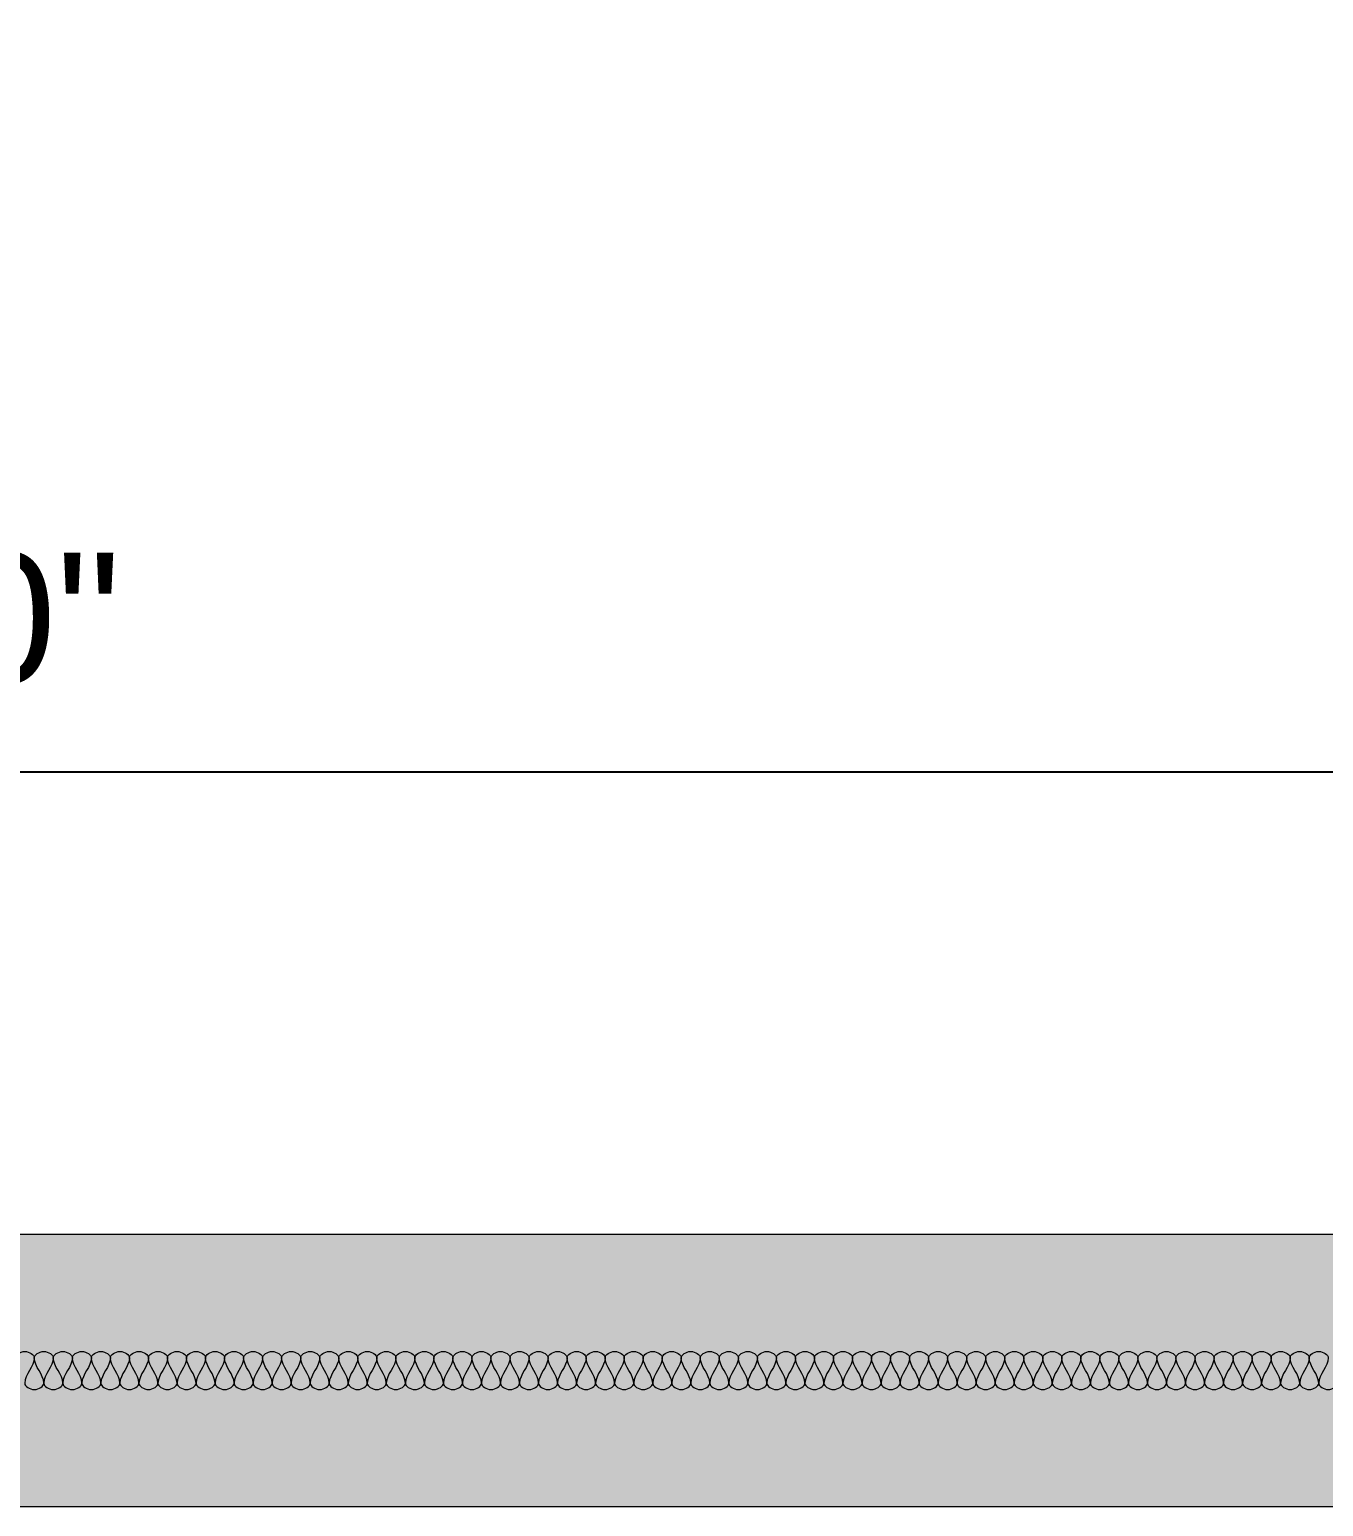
# Model space of a CAD drawing. Header units: inches. Extents: x 1913 to 24953, y -2945 to 1064.
# Drawn here: x 11114.4 to 11233.4, y 284 to 419.8 of the extents above; entities that cross this region are included whole.
import ezdxf

# ---------------------------------------------------------------- set-up
doc = ezdxf.new("R2010")
doc.units = ezdxf.units.IN
doc.header["$MEASUREMENT"] = 0
for name, color, linetype, lineweight in [('A-ANNO-DIMS', 211, 'Continuous', 9), ('A-DETL', 90, 'Continuous', 9), ('A-WALL', 113, 'Continuous', 13), ('A-WALL-PATT', 111, 'Continuous', 50)]:
    doc.layers.add(name, color=color, linetype=linetype, lineweight=lineweight)
doc.styles.add('Arial', font='arial.ttf', dxfattribs={"height": 12})
doc.dimstyles.new('Linear_-_3_32__Arial', dxfattribs={"dimscale": 12, "dimtxt": 12.243113, "dimasz": 1.333333, "dimexe": 1, "dimexo": 0.666667, "dimgap": 0.666667, "dimtad": 1, "dimdec": 5, "dimrnd": 0.03125, "dimzin": 1, "dimdsep": 46, "dimlunit": 4, "dimtxsty": 'Arial', "dimblk1": 'OBLIQUE', "dimblk2": 'OBLIQUE', "dimsah": 1, "dimcen": 0.09, "dimdle": 1, "dimazin": 0, "dimtfac": 1, "dimtdec": 4, "dimtix": 1, "dimtmove": 0, "dimatfit": 3, "dimfxl": 1, "dimtvp": 1, "dimtfill": 1, "dimfrac": 2, "dimtolj": 1, "dimtzin": 0, "dimarcsym": 2})

# ---------------------------------------------------------------- blocks, each defined once
blk = doc.blocks.new('_Oblique')
at = {"color": 0, "linetype": 'ByBlock', "lineweight": -2}
blk.add_line((-0.5, -0.5), (0.5, 0.5), dxfattribs=at)
blk = doc.blocks.new('*D207')
at = {"layer": 'A-ANNO-DIMS', "color": 0, "lineweight": -2, "transparency": 16777216}
for p, q in [((9811.46, 301.75), (9811.46, 544.37)), ((12115.46, 304.47), (12115.46, 544.37)), ((9799.46, 532.37), (12127.46, 532.37))]:
    blk.add_line(p, q, dxfattribs=at)
at = {"layer": 'Defpoints', "color": 0, "transparency": 16777216}
for p in [(12115.46, 532.37), (12115.46, 296.47), (9811.46, 293.75)]:
    blk.add_point(p, dxfattribs=at)
at = {"layer": 'A-ANNO-DIMS', "color": 0, "lineweight": -2, "transparency": 16777216, "xscale": 16, "yscale": 16, "zscale": 16, "rotation": 180}
blk.add_blockref('_Oblique', (9811.46, 532.37), dxfattribs=at)
at = {"layer": 'A-ANNO-DIMS', "color": 0, "lineweight": -2, "transparency": 16777216, "xscale": 16, "yscale": 16, "zscale": 16}
blk.add_blockref('_Oblique', (12115.46, 532.37), dxfattribs=at)
at = {"layer": 'A-ANNO-DIMS', "color": 0, "lineweight": 0, "transparency": 16777216, "insert": (10963.46, 546.5), "char_height": 12, "width": 73.4587, "attachment_point": 5, "style": 'Arial', "bg_fill": 3, "box_fill_scale": 1.25, "bg_fill_color": 256, "bg_fill_true_color": 13158600, "bg_fill_transparency": 0}
blk.add_mtext('\\A1;192\'-0"', dxfattribs=at)
blk = doc.blocks.new('*D267')
at = {"layer": 'A-ANNO-DIMS', "color": 0, "lineweight": -2, "transparency": 16777216}
for p, q in [((10975.46, 316.47), (10975.46, 470.45)), ((11263.46, 316.47), (11263.46, 470.45)), ((10963.46, 458.45), (11275.46, 458.45))]:
    blk.add_line(p, q, dxfattribs=at)
at = {"layer": 'Defpoints', "color": 0, "transparency": 16777216}
for p in [(11263.46, 458.45), (10975.46, 308.47), (11263.46, 308.47)]:
    blk.add_point(p, dxfattribs=at)
at = {"layer": 'A-ANNO-DIMS', "color": 0, "lineweight": -2, "transparency": 16777216, "xscale": 16, "yscale": 16, "zscale": 16, "rotation": 180}
blk.add_blockref('_Oblique', (10975.46, 458.45), dxfattribs=at)
at = {"layer": 'A-ANNO-DIMS', "color": 0, "lineweight": -2, "transparency": 16777216, "xscale": 16, "yscale": 16, "zscale": 16}
blk.add_blockref('_Oblique', (11263.46, 458.45), dxfattribs=at)
at = {"layer": 'A-ANNO-DIMS', "color": 0, "lineweight": 0, "transparency": 16777216, "insert": (11119.46, 472.57), "char_height": 12, "width": 51.3081, "attachment_point": 5, "style": 'Arial', "bg_fill": 3, "box_fill_scale": 1.25, "bg_fill_color": 256, "bg_fill_true_color": 13158600, "bg_fill_transparency": 0}
blk.add_mtext('\\A1;24\'-0"', dxfattribs=at)
blk = doc.blocks.new('*D290')
at = {"layer": 'A-ANNO-DIMS', "color": 0, "lineweight": -2, "transparency": 16777216}
for p, q in [((10651.46, 304.47), (10651.46, 363.48)), ((11551.46, 316.97), (11551.46, 363.48)), ((11563.46, 351.48), (10639.46, 351.48))]:
    blk.add_line(p, q, dxfattribs=at)
at = {"layer": 'Defpoints', "color": 0, "transparency": 16777216}
for p in [(10651.46, 351.48), (11551.46, 308.97), (10651.46, 296.47)]:
    blk.add_point(p, dxfattribs=at)
at = {"layer": 'A-ANNO-DIMS', "color": 0, "lineweight": -2, "transparency": 16777216, "xscale": 16, "yscale": 16, "zscale": 16, "rotation": 180}
blk.add_blockref('_Oblique', (10651.46, 351.48), dxfattribs=at)
at = {"layer": 'A-ANNO-DIMS', "color": 0, "lineweight": -2, "transparency": 16777216, "xscale": 16, "yscale": 16, "zscale": 16}
blk.add_blockref('_Oblique', (11551.46, 351.48), dxfattribs=at)
at = {"layer": 'A-ANNO-DIMS', "color": 0, "lineweight": 0, "transparency": 16777216, "insert": (11101.46, 365.6), "char_height": 12, "width": 62.3834, "attachment_point": 5, "style": 'Arial', "bg_fill": 3, "box_fill_scale": 1.25, "bg_fill_color": 256, "bg_fill_true_color": 13158600, "bg_fill_transparency": 0}
blk.add_mtext('\\A1;75\'-0"', dxfattribs=at)

msp = doc.modelspace()

# ---------------------------------------------------------------- hatches: boundary and pattern name
at = {"layer": 'A-WALL-PATT', "lineweight": 0}
h = msp.add_hatch(dxfattribs=at)
h.set_pattern_fill('FP_1', color=256, angle=90, style=0, pattern_type=2)
h.set_pattern_definition([(140, (10185.814, -571.127), (3.213, 36.72335), [3.84, -42.24]), (85, (10185.814, -571.127), (-38.51274, -7.1044), [3.072, -33.792]), (190.451, (10186.08, -568.067), (-35.29956, 29.62024), [3.263, -35.898]), (136.184, (10175.574, -571.127), (8.4752, 54.6425), [5.76, -63.36]), (186.636, (10176.28, -566.573), (-49.8752, 47.854), [4.895, -53.848]), (81.184, (10175.574, -571.127), (-49.8749, 47.8553), [4.608, -50.688]), (111, (10178.134, -566.007), (20.614, 30.56126), [3.84, -42.24]), (56, (10178.134, -566.007), (-37.1283, 12.4577), [3.072, -33.792]), (161.451, (10179.85, -563.46), (-16.5135, 43.02), [3.263, -35.898]), (127.5, (10185.814, -571.127), (-17.04428, 0.6228), [1.69, -31.693, 1.69, -32.614, -33.92]), (127.5, (10185.814, -571.127), (-17.04428, 0.6228), [-67.686, 1.69, -32.23]), (97.5, (10185.814, -571.127), (-20.19387, 13.4694), [1.69, -17.869, 1.69, -30.925, -12.928]), (97.5, (10185.814, -571.127), (-20.19387, 13.4694), [-52.173, 1.69, -11.238]), (57.5, (10185.814, -582.545), (1.15522, 27.33168), [1.69, -11.11, 1.69, -38.246, -52.992]), (57.5, (10185.814, -582.545), (1.15522, 27.33168), [-52.736, 1.69, -51.302]), (47.5, (10185.814, -587.665), (-5.12498, 29.85903), [1.69, -14.95, 1.69, -24.832, -37.632]), (47.5, (10185.814, -587.665), (-5.12498, 29.85903), [-43.162, 1.69, -35.942])])
h.paths.add_polyline_path([(10651.461831, 283.974416), (10651.461831, 308.974416), (10663.961831, 308.974416), (11575.461831, 308.974416), (11575.461831, 283.974416), (10661.461831, 283.974416)], flags=0)
h.paths.add_polyline_path([(9823.961831, 283.974416), (9823.961831, 308.974416), (10615.461831, 308.974416), (10615.461831, 283.974416)], flags=0)

# ---------------------------------------------------------------- linework, layer by layer
at = {"layer": 'A-DETL', "lineweight": 0}
for points in [[(11113.086831, 297.641083), (11113.086831, 297.916069), (11113.961831, 298.532764), (11114.836831, 297.916069), (11114.836831, 297.641083)], [(11114.836831, 297.641083), (11114.836831, 296.839368), (11113.961831, 296.109465), (11113.961831, 295.30775)], [(11114.836831, 297.641083), (11114.836831, 297.916069), (11115.711831, 298.532764), (11116.586831, 297.916069), (11116.586831, 297.641083)], [(11115.711831, 295.30775), (11115.711831, 296.109465), (11114.836831, 296.839368), (11114.836831, 297.641083)], [(11116.586831, 297.641083), (11116.586831, 296.839368), (11115.711831, 296.109465), (11115.711831, 295.30775)], [(11116.586831, 297.641083), (11116.586831, 297.916069), (11117.461831, 298.532764), (11118.336831, 297.916069), (11118.336831, 297.641083)], [(11117.461831, 295.30775), (11117.461831, 296.109465), (11116.586831, 296.839368), (11116.586831, 297.641083)], [(11118.336831, 297.641083), (11118.336831, 296.839368), (11117.461831, 296.109465), (11117.461831, 295.30775)], [(11118.336831, 297.641083), (11118.336831, 297.916069), (11119.211831, 298.532764), (11120.086831, 297.916069), (11120.086831, 297.641083)], [(11119.211831, 295.30775), (11119.211831, 296.109465), (11118.336831, 296.839368), (11118.336831, 297.641083)], [(11120.086831, 297.641083), (11120.086831, 296.839368), (11119.211831, 296.109465), (11119.211831, 295.30775)], [(11120.086831, 297.641083), (11120.086831, 297.916069), (11120.961831, 298.532764), (11121.836831, 297.916069), (11121.836831, 297.641083)], [(11120.961831, 295.30775), (11120.961831, 296.109465), (11120.086831, 296.839368), (11120.086831, 297.641083)], [(11121.836831, 297.641083), (11121.836831, 296.839368), (11120.961831, 296.109465), (11120.961831, 295.30775)], [(11121.836831, 297.641083), (11121.836831, 297.916069), (11122.711831, 298.532764), (11123.586831, 297.916069), (11123.586831, 297.641083)], [(11122.711831, 295.30775), (11122.711831, 296.109465), (11121.836831, 296.839368), (11121.836831, 297.641083)], [(11123.586831, 297.641083), (11123.586831, 296.839368), (11122.711831, 296.109465), (11122.711831, 295.30775)], [(11123.586831, 297.641083), (11123.586831, 297.916069), (11124.461831, 298.532764), (11125.336831, 297.916069), (11125.336831, 297.641083)], [(11124.461831, 295.30775), (11124.461831, 296.109465), (11123.586831, 296.839368), (11123.586831, 297.641083)], [(11125.336831, 297.641083), (11125.336831, 296.839368), (11124.461831, 296.109465), (11124.461831, 295.30775)], [(11125.336831, 297.641083), (11125.336831, 297.916069), (11126.211831, 298.532764), (11127.086831, 297.916069), (11127.086831, 297.641083)], [(11126.211831, 295.30775), (11126.211831, 296.109465), (11125.336831, 296.839368), (11125.336831, 297.641083)], [(11127.086831, 297.641083), (11127.086831, 296.839368), (11126.211831, 296.109465), (11126.211831, 295.30775)], [(11127.086831, 297.641083), (11127.086831, 297.916069), (11127.961831, 298.532764), (11128.836831, 297.916069), (11128.836831, 297.641083)], [(11127.961831, 295.30775), (11127.961831, 296.109465), (11127.086831, 296.839368), (11127.086831, 297.641083)], [(11128.836831, 297.641083), (11128.836831, 296.839368), (11127.961831, 296.109465), (11127.961831, 295.30775)], [(11128.836831, 297.641083), (11128.836831, 297.916069), (11129.711831, 298.532764), (11130.586831, 297.916069), (11130.586831, 297.641083)], [(11129.711831, 295.30775), (11129.711831, 296.109465), (11128.836831, 296.839368), (11128.836831, 297.641083)], [(11130.586831, 297.641083), (11130.586831, 296.839368), (11129.711831, 296.109465), (11129.711831, 295.30775)], [(11130.586831, 297.641083), (11130.586831, 297.916069), (11131.461831, 298.532764), (11132.336831, 297.916069), (11132.336831, 297.641083)], [(11131.461831, 295.30775), (11131.461831, 296.109465), (11130.586831, 296.839368), (11130.586831, 297.641083)], [(11132.336831, 297.641083), (11132.336831, 296.839368), (11131.461831, 296.109465), (11131.461831, 295.30775)], [(11132.336831, 297.641083), (11132.336831, 297.916069), (11133.211831, 298.532764), (11134.086831, 297.916069), (11134.086831, 297.641083)], [(11133.211831, 295.30775), (11133.211831, 296.109465), (11132.336831, 296.839368), (11132.336831, 297.641083)], [(11134.086831, 297.641083), (11134.086831, 296.839368), (11133.211831, 296.109465), (11133.211831, 295.30775)], [(11134.086831, 297.641083), (11134.086831, 297.916069), (11134.961831, 298.532764), (11135.836831, 297.916069), (11135.836831, 297.641083)], [(11134.961831, 295.30775), (11134.961831, 296.109465), (11134.086831, 296.839368), (11134.086831, 297.641083)], [(11135.836831, 297.641083), (11135.836831, 296.839368), (11134.961831, 296.109465), (11134.961831, 295.30775)], [(11135.836831, 297.641083), (11135.836831, 297.916069), (11136.711831, 298.532764), (11137.586831, 297.916069), (11137.586831, 297.641083)], [(11136.711831, 295.30775), (11136.711831, 296.109465), (11135.836831, 296.839368), (11135.836831, 297.641083)], [(11137.586831, 297.641083), (11137.586831, 296.839368), (11136.711831, 296.109465), (11136.711831, 295.30775)], [(11137.586831, 297.641083), (11137.586831, 297.916069), (11138.461831, 298.532764), (11139.336831, 297.916069), (11139.336831, 297.641083)], [(11138.461831, 295.30775), (11138.461831, 296.109465), (11137.586831, 296.839368), (11137.586831, 297.641083)], [(11139.336831, 297.641083), (11139.336831, 296.839368), (11138.461831, 296.109465), (11138.461831, 295.30775)], [(11139.336831, 297.641083), (11139.336831, 297.916069), (11140.211831, 298.532764), (11141.086831, 297.916069), (11141.086831, 297.641083)], [(11140.211831, 295.30775), (11140.211831, 296.109465), (11139.336831, 296.839368), (11139.336831, 297.641083)], [(11141.086831, 297.641083), (11141.086831, 296.839368), (11140.211831, 296.109465), (11140.211831, 295.30775)], [(11141.086831, 297.641083), (11141.086831, 297.916069), (11141.961831, 298.532764), (11142.836831, 297.916069), (11142.836831, 297.641083)], [(11141.961831, 295.30775), (11141.961831, 296.109465), (11141.086831, 296.839368), (11141.086831, 297.641083)], [(11142.836831, 297.641083), (11142.836831, 296.839368), (11141.961831, 296.109465), (11141.961831, 295.30775)], [(11142.836831, 297.641083), (11142.836831, 297.916069), (11143.711831, 298.532764), (11144.586831, 297.916069), (11144.586831, 297.641083)], [(11143.711831, 295.30775), (11143.711831, 296.109465), (11142.836831, 296.839368), (11142.836831, 297.641083)], [(11144.586831, 297.641083), (11144.586831, 296.839368), (11143.711831, 296.109465), (11143.711831, 295.30775)], [(11144.586831, 297.641083), (11144.586831, 297.916069), (11145.461831, 298.532764), (11146.336831, 297.916069), (11146.336831, 297.641083)], [(11145.461831, 295.30775), (11145.461831, 296.109465), (11144.586831, 296.839368), (11144.586831, 297.641083)], [(11146.336831, 297.641083), (11146.336831, 296.839368), (11145.461831, 296.109465), (11145.461831, 295.30775)], [(11146.336831, 297.641083), (11146.336831, 297.916069), (11147.211831, 298.532764), (11148.086831, 297.916069), (11148.086831, 297.641083)], [(11147.211831, 295.30775), (11147.211831, 296.109465), (11146.336831, 296.839368), (11146.336831, 297.641083)], [(11148.086831, 297.641083), (11148.086831, 296.839368), (11147.211831, 296.109465), (11147.211831, 295.30775)], [(11148.086831, 297.641083), (11148.086831, 297.916069), (11148.961831, 298.532764), (11149.836831, 297.916069), (11149.836831, 297.641083)], [(11148.961831, 295.30775), (11148.961831, 296.109465), (11148.086831, 296.839368), (11148.086831, 297.641083)], [(11149.836831, 297.641083), (11149.836831, 296.839368), (11148.961831, 296.109465), (11148.961831, 295.30775)], [(11149.836831, 297.641083), (11149.836831, 297.916069), (11150.711831, 298.532764), (11151.586831, 297.916069), (11151.586831, 297.641083)], [(11150.711831, 295.30775), (11150.711831, 296.109465), (11149.836831, 296.839368), (11149.836831, 297.641083)], [(11151.586831, 297.641083), (11151.586831, 296.839368), (11150.711831, 296.109465), (11150.711831, 295.30775)], [(11151.586831, 297.641083), (11151.586831, 297.916069), (11152.461831, 298.532764), (11153.336831, 297.916069), (11153.336831, 297.641083)], [(11152.461831, 295.30775), (11152.461831, 296.109465), (11151.586831, 296.839368), (11151.586831, 297.641083)], [(11153.336831, 297.641083), (11153.336831, 296.839368), (11152.461831, 296.109465), (11152.461831, 295.30775)], [(11153.336831, 297.641083), (11153.336831, 297.916069), (11154.211831, 298.532764), (11155.086831, 297.916069), (11155.086831, 297.641083)], [(11154.211831, 295.30775), (11154.211831, 296.109465), (11153.336831, 296.839368), (11153.336831, 297.641083)], [(11155.086831, 297.641083), (11155.086831, 296.839368), (11154.211831, 296.109465), (11154.211831, 295.30775)], [(11155.086831, 297.641083), (11155.086831, 297.916069), (11155.961831, 298.532764), (11156.836831, 297.916069), (11156.836831, 297.641083)], [(11155.961831, 295.30775), (11155.961831, 296.109465), (11155.086831, 296.839368), (11155.086831, 297.641083)], [(11156.836831, 297.641083), (11156.836831, 296.839368), (11155.961831, 296.109465), (11155.961831, 295.30775)], [(11156.836831, 297.641083), (11156.836831, 297.916069), (11157.711831, 298.532764), (11158.586831, 297.916069), (11158.586831, 297.641083)], [(11157.711831, 295.30775), (11157.711831, 296.109465), (11156.836831, 296.839368), (11156.836831, 297.641083)], [(11158.586831, 297.641083), (11158.586831, 296.839368), (11157.711831, 296.109465), (11157.711831, 295.30775)], [(11158.586831, 297.641083), (11158.586831, 297.916069), (11159.461831, 298.532764), (11160.336831, 297.916069), (11160.336831, 297.641083)], [(11159.461831, 295.30775), (11159.461831, 296.109465), (11158.586831, 296.839368), (11158.586831, 297.641083)], [(11160.336831, 297.641083), (11160.336831, 296.839368), (11159.461831, 296.109465), (11159.461831, 295.30775)], [(11160.336831, 297.641083), (11160.336831, 297.916069), (11161.211831, 298.532764), (11162.086831, 297.916069), (11162.086831, 297.641083)], [(11161.211831, 295.30775), (11161.211831, 296.109465), (11160.336831, 296.839368), (11160.336831, 297.641083)], [(11162.086831, 297.641083), (11162.086831, 296.839368), (11161.211831, 296.109465), (11161.211831, 295.30775)], [(11162.086831, 297.641083), (11162.086831, 297.916069), (11162.961831, 298.532764), (11163.836831, 297.916069), (11163.836831, 297.641083)], [(11162.961831, 295.30775), (11162.961831, 296.109465), (11162.086831, 296.839368), (11162.086831, 297.641083)], [(11163.836831, 297.641083), (11163.836831, 296.839368), (11162.961831, 296.109465), (11162.961831, 295.30775)], [(11163.836831, 297.641083), (11163.836831, 297.916069), (11164.711831, 298.532764), (11165.586831, 297.916069), (11165.586831, 297.641083)], [(11164.711831, 295.30775), (11164.711831, 296.109465), (11163.836831, 296.839368), (11163.836831, 297.641083)], [(11165.586831, 297.641083), (11165.586831, 296.839368), (11164.711831, 296.109465), (11164.711831, 295.30775)], [(11165.586831, 297.641083), (11165.586831, 297.916069), (11166.461831, 298.532764), (11167.336831, 297.916069), (11167.336831, 297.641083)], [(11166.461831, 295.30775), (11166.461831, 296.109465), (11165.586831, 296.839368), (11165.586831, 297.641083)], [(11167.336831, 297.641083), (11167.336831, 296.839368), (11166.461831, 296.109465), (11166.461831, 295.30775)], [(11167.336831, 297.641083), (11167.336831, 297.916069), (11168.211831, 298.532764), (11169.086831, 297.916069), (11169.086831, 297.641083)], [(11168.211831, 295.30775), (11168.211831, 296.109465), (11167.336831, 296.839368), (11167.336831, 297.641083)], [(11169.086831, 297.641083), (11169.086831, 296.839368), (11168.211831, 296.109465), (11168.211831, 295.30775)], [(11169.086831, 297.641083), (11169.086831, 297.916069), (11169.961831, 298.532764), (11170.836831, 297.916069), (11170.836831, 297.641083)], [(11169.961831, 295.30775), (11169.961831, 296.109465), (11169.086831, 296.839368), (11169.086831, 297.641083)], [(11170.836831, 297.641083), (11170.836831, 296.839368), (11169.961831, 296.109465), (11169.961831, 295.30775)], [(11170.836831, 297.641083), (11170.836831, 297.916069), (11171.711831, 298.532764), (11172.586831, 297.916069), (11172.586831, 297.641083)], [(11171.711831, 295.30775), (11171.711831, 296.109465), (11170.836831, 296.839368), (11170.836831, 297.641083)], [(11172.586831, 297.641083), (11172.586831, 296.839368), (11171.711831, 296.109465), (11171.711831, 295.30775)], [(11172.586831, 297.641083), (11172.586831, 297.916069), (11173.461831, 298.532764), (11174.336831, 297.916069), (11174.336831, 297.641083)], [(11173.461831, 295.30775), (11173.461831, 296.109465), (11172.586831, 296.839368), (11172.586831, 297.641083)], [(11174.336831, 297.641083), (11174.336831, 296.839368), (11173.461831, 296.109465), (11173.461831, 295.30775)], [(11174.336831, 297.641083), (11174.336831, 297.916069), (11175.211831, 298.532764), (11176.086831, 297.916069), (11176.086831, 297.641083)], [(11175.211831, 295.30775), (11175.211831, 296.109465), (11174.336831, 296.839368), (11174.336831, 297.641083)], [(11176.086831, 297.641083), (11176.086831, 296.839368), (11175.211831, 296.109465), (11175.211831, 295.30775)], [(11176.086831, 297.641083), (11176.086831, 297.916069), (11176.961831, 298.532764), (11177.836831, 297.916069), (11177.836831, 297.641083)], [(11176.961831, 295.30775), (11176.961831, 296.109465), (11176.086831, 296.839368), (11176.086831, 297.641083)], [(11177.836831, 297.641083), (11177.836831, 296.839368), (11176.961831, 296.109465), (11176.961831, 295.30775)], [(11177.836831, 297.641083), (11177.836831, 297.916069), (11178.711831, 298.532764), (11179.586831, 297.916069), (11179.586831, 297.641083)], [(11178.711831, 295.30775), (11178.711831, 296.109465), (11177.836831, 296.839368), (11177.836831, 297.641083)], [(11179.586831, 297.641083), (11179.586831, 296.839368), (11178.711831, 296.109465), (11178.711831, 295.30775)], [(11179.586831, 297.641083), (11179.586831, 297.916069), (11180.461831, 298.532764), (11181.336831, 297.916069), (11181.336831, 297.641083)], [(11180.461831, 295.30775), (11180.461831, 296.109465), (11179.586831, 296.839368), (11179.586831, 297.641083)], [(11181.336831, 297.641083), (11181.336831, 296.839368), (11180.461831, 296.109465), (11180.461831, 295.30775)], [(11181.336831, 297.641083), (11181.336831, 297.916069), (11182.211831, 298.532764), (11183.086831, 297.916069), (11183.086831, 297.641083)], [(11182.211831, 295.30775), (11182.211831, 296.109465), (11181.336831, 296.839368), (11181.336831, 297.641083)], [(11183.086831, 297.641083), (11183.086831, 296.839368), (11182.211831, 296.109465), (11182.211831, 295.30775)], [(11183.086831, 297.641083), (11183.086831, 297.916069), (11183.961831, 298.532764), (11184.836831, 297.916069), (11184.836831, 297.641083)], [(11183.961831, 295.30775), (11183.961831, 296.109465), (11183.086831, 296.839368), (11183.086831, 297.641083)], [(11184.836831, 297.641083), (11184.836831, 296.839368), (11183.961831, 296.109465), (11183.961831, 295.30775)], [(11184.836831, 297.641083), (11184.836831, 297.916069), (11185.711831, 298.532764), (11186.586831, 297.916069), (11186.586831, 297.641083)], [(11185.711831, 295.30775), (11185.711831, 296.109465), (11184.836831, 296.839368), (11184.836831, 297.641083)], [(11186.586831, 297.641083), (11186.586831, 296.839368), (11185.711831, 296.109465), (11185.711831, 295.30775)], [(11186.586831, 297.641083), (11186.586831, 297.916069), (11187.461831, 298.532764), (11188.336831, 297.916069), (11188.336831, 297.641083)], [(11187.461831, 295.30775), (11187.461831, 296.109465), (11186.586831, 296.839368), (11186.586831, 297.641083)], [(11188.336831, 297.641083), (11188.336831, 296.839368), (11187.461831, 296.109465), (11187.461831, 295.30775)], [(11188.336831, 297.641083), (11188.336831, 297.916069), (11189.211831, 298.532764), (11190.086831, 297.916069), (11190.086831, 297.641083)], [(11189.211831, 295.30775), (11189.211831, 296.109465), (11188.336831, 296.839368), (11188.336831, 297.641083)], [(11190.086831, 297.641083), (11190.086831, 296.839368), (11189.211831, 296.109465), (11189.211831, 295.30775)], [(11190.086831, 297.641083), (11190.086831, 297.916069), (11190.961831, 298.532764), (11191.836831, 297.916069), (11191.836831, 297.641083)], [(11190.961831, 295.30775), (11190.961831, 296.109465), (11190.086831, 296.839368), (11190.086831, 297.641083)], [(11191.836831, 297.641083), (11191.836831, 296.839368), (11190.961831, 296.109465), (11190.961831, 295.30775)], [(11191.836831, 297.641083), (11191.836831, 297.916069), (11192.711831, 298.532764), (11193.586831, 297.916069), (11193.586831, 297.641083)], [(11192.711831, 295.30775), (11192.711831, 296.109465), (11191.836831, 296.839368), (11191.836831, 297.641083)], [(11193.586831, 297.641083), (11193.586831, 296.839368), (11192.711831, 296.109465), (11192.711831, 295.30775)], [(11193.586831, 297.641083), (11193.586831, 297.916069), (11194.461831, 298.532764), (11195.336831, 297.916069), (11195.336831, 297.641083)], [(11194.461831, 295.30775), (11194.461831, 296.109465), (11193.586831, 296.839368), (11193.586831, 297.641083)], [(11195.336831, 297.641083), (11195.336831, 296.839368), (11194.461831, 296.109465), (11194.461831, 295.30775)], [(11195.336831, 297.641083), (11195.336831, 297.916069), (11196.211831, 298.532764), (11197.086831, 297.916069), (11197.086831, 297.641083)], [(11196.211831, 295.30775), (11196.211831, 296.109465), (11195.336831, 296.839368), (11195.336831, 297.641083)], [(11197.086831, 297.641083), (11197.086831, 296.839368), (11196.211831, 296.109465), (11196.211831, 295.30775)], [(11197.086831, 297.641083), (11197.086831, 297.916069), (11197.961831, 298.532764), (11198.836831, 297.916069), (11198.836831, 297.641083)], [(11197.961831, 295.30775), (11197.961831, 296.109465), (11197.086831, 296.839368), (11197.086831, 297.641083)], [(11198.836831, 297.641083), (11198.836831, 296.839368), (11197.961831, 296.109465), (11197.961831, 295.30775)], [(11198.836831, 297.641083), (11198.836831, 297.916069), (11199.711831, 298.532764), (11200.586831, 297.916069), (11200.586831, 297.641083)], [(11199.711831, 295.30775), (11199.711831, 296.109465), (11198.836831, 296.839368), (11198.836831, 297.641083)], [(11200.586831, 297.641083), (11200.586831, 296.839368), (11199.711831, 296.109465), (11199.711831, 295.30775)], [(11200.586831, 297.641083), (11200.586831, 297.916069), (11201.461831, 298.532764), (11202.336831, 297.916069), (11202.336831, 297.641083)], [(11201.461831, 295.30775), (11201.461831, 296.109465), (11200.586831, 296.839368), (11200.586831, 297.641083)], [(11202.336831, 297.641083), (11202.336831, 296.839368), (11201.461831, 296.109465), (11201.461831, 295.30775)], [(11202.336831, 297.641083), (11202.336831, 297.916069), (11203.211831, 298.532764), (11204.086831, 297.916069), (11204.086831, 297.641083)], [(11203.211831, 295.30775), (11203.211831, 296.109465), (11202.336831, 296.839368), (11202.336831, 297.641083)], [(11204.086831, 297.641083), (11204.086831, 296.839368), (11203.211831, 296.109465), (11203.211831, 295.30775)], [(11204.086831, 297.641083), (11204.086831, 297.916069), (11204.961831, 298.532764), (11205.836831, 297.916069), (11205.836831, 297.641083)], [(11204.961831, 295.30775), (11204.961831, 296.109465), (11204.086831, 296.839368), (11204.086831, 297.641083)], [(11205.836831, 297.641083), (11205.836831, 296.839368), (11204.961831, 296.109465), (11204.961831, 295.30775)], [(11205.836831, 297.641083), (11205.836831, 297.916069), (11206.711831, 298.532764), (11207.586831, 297.916069), (11207.586831, 297.641083)], [(11206.711831, 295.30775), (11206.711831, 296.109465), (11205.836831, 296.839368), (11205.836831, 297.641083)], [(11207.586831, 297.641083), (11207.586831, 296.839368), (11206.711831, 296.109465), (11206.711831, 295.30775)], [(11207.586831, 297.641083), (11207.586831, 297.916069), (11208.461831, 298.532764), (11209.336831, 297.916069), (11209.336831, 297.641083)], [(11208.461831, 295.30775), (11208.461831, 296.109465), (11207.586831, 296.839368), (11207.586831, 297.641083)], [(11209.336831, 297.641083), (11209.336831, 296.839368), (11208.461831, 296.109465), (11208.461831, 295.30775)], [(11209.336831, 297.641083), (11209.336831, 297.916069), (11210.211831, 298.532764), (11211.086831, 297.916069), (11211.086831, 297.641083)], [(11210.211831, 295.30775), (11210.211831, 296.109465), (11209.336831, 296.839368), (11209.336831, 297.641083)], [(11211.086831, 297.641083), (11211.086831, 296.839368), (11210.211831, 296.109465), (11210.211831, 295.30775)], [(11211.086831, 297.641083), (11211.086831, 297.916069), (11211.961831, 298.532764), (11212.836831, 297.916069), (11212.836831, 297.641083)], [(11211.961831, 295.30775), (11211.961831, 296.109465), (11211.086831, 296.839368), (11211.086831, 297.641083)], [(11212.836831, 297.641083), (11212.836831, 296.839368), (11211.961831, 296.109465), (11211.961831, 295.30775)], [(11212.836831, 297.641083), (11212.836831, 297.916069), (11213.711831, 298.532764), (11214.586831, 297.916069), (11214.586831, 297.641083)], [(11213.711831, 295.30775), (11213.711831, 296.109465), (11212.836831, 296.839368), (11212.836831, 297.641083)], [(11214.586831, 297.641083), (11214.586831, 296.839368), (11213.711831, 296.109465), (11213.711831, 295.30775)], [(11214.586831, 297.641083), (11214.586831, 297.916069), (11215.461831, 298.532764), (11216.336831, 297.916069), (11216.336831, 297.641083)], [(11215.461831, 295.30775), (11215.461831, 296.109465), (11214.586831, 296.839368), (11214.586831, 297.641083)], [(11216.336831, 297.641083), (11216.336831, 296.839368), (11215.461831, 296.109465), (11215.461831, 295.30775)], [(11216.336831, 297.641083), (11216.336831, 297.916069), (11217.211831, 298.532764), (11218.086831, 297.916069), (11218.086831, 297.641083)], [(11217.211831, 295.30775), (11217.211831, 296.109465), (11216.336831, 296.839368), (11216.336831, 297.641083)], [(11218.086831, 297.641083), (11218.086831, 296.839368), (11217.211831, 296.109465), (11217.211831, 295.30775)], [(11218.086831, 297.641083), (11218.086831, 297.916069), (11218.961831, 298.532764), (11219.836831, 297.916069), (11219.836831, 297.641083)], [(11218.961831, 295.30775), (11218.961831, 296.109465), (11218.086831, 296.839368), (11218.086831, 297.641083)], [(11219.836831, 297.641083), (11219.836831, 296.839368), (11218.961831, 296.109465), (11218.961831, 295.30775)], [(11219.836831, 297.641083), (11219.836831, 297.916069), (11220.711831, 298.532764), (11221.586831, 297.916069), (11221.586831, 297.641083)], [(11220.711831, 295.30775), (11220.711831, 296.109465), (11219.836831, 296.839368), (11219.836831, 297.641083)], [(11221.586831, 297.641083), (11221.586831, 296.839368), (11220.711831, 296.109465), (11220.711831, 295.30775)], [(11221.586831, 297.641083), (11221.586831, 297.916069), (11222.461831, 298.532764), (11223.336831, 297.916069), (11223.336831, 297.641083)], [(11222.461831, 295.30775), (11222.461831, 296.109465), (11221.586831, 296.839368), (11221.586831, 297.641083)], [(11223.336831, 297.641083), (11223.336831, 296.839368), (11222.461831, 296.109465), (11222.461831, 295.30775)], [(11223.336831, 297.641083), (11223.336831, 297.916069), (11224.211831, 298.532764), (11225.086831, 297.916069), (11225.086831, 297.641083)], [(11224.211831, 295.30775), (11224.211831, 296.109465), (11223.336831, 296.839368), (11223.336831, 297.641083)], [(11225.086831, 297.641083), (11225.086831, 296.839368), (11224.211831, 296.109465), (11224.211831, 295.30775)], [(11225.086831, 297.641083), (11225.086831, 297.916069), (11225.961831, 298.532764), (11226.836831, 297.916069), (11226.836831, 297.641083)], [(11225.961831, 295.30775), (11225.961831, 296.109465), (11225.086831, 296.839368), (11225.086831, 297.641083)], [(11226.836831, 297.641083), (11226.836831, 296.839368), (11225.961831, 296.109465), (11225.961831, 295.30775)], [(11226.836831, 297.641083), (11226.836831, 297.916069), (11227.711831, 298.532764), (11228.586831, 297.916069), (11228.586831, 297.641083)], [(11227.711831, 295.30775), (11227.711831, 296.109465), (11226.836831, 296.839368), (11226.836831, 297.641083)], [(11228.586831, 297.641083), (11228.586831, 296.839368), (11227.711831, 296.109465), (11227.711831, 295.30775)], [(11228.586831, 297.641083), (11228.586831, 297.916069), (11229.461831, 298.532764), (11230.336831, 297.916069), (11230.336831, 297.641083)], [(11229.461831, 295.30775), (11229.461831, 296.109465), (11228.586831, 296.839368), (11228.586831, 297.641083)], [(11230.336831, 297.641083), (11230.336831, 296.839368), (11229.461831, 296.109465), (11229.461831, 295.30775)], [(11230.336831, 297.641083), (11230.336831, 297.916069), (11231.211831, 298.532764), (11232.086831, 297.916069), (11232.086831, 297.641083)], [(11231.211831, 295.30775), (11231.211831, 296.109465), (11230.336831, 296.839368), (11230.336831, 297.641083)], [(11232.086831, 297.641083), (11232.086831, 296.839368), (11231.211831, 296.109465), (11231.211831, 295.30775)], [(11232.086831, 297.641083), (11232.086831, 297.916069), (11232.961831, 298.532764), (11233.836831, 297.916069), (11233.836831, 297.641083)], [(11232.961831, 295.30775), (11232.961831, 296.109465), (11232.086831, 296.839368), (11232.086831, 297.641083)], [(11233.836831, 297.641083), (11233.836831, 296.839368), (11232.961831, 296.109465), (11232.961831, 295.30775)], [(11113.961831, 295.30775), (11113.961831, 295.032764), (11114.836831, 294.416069), (11115.711831, 295.032764), (11115.711831, 295.30775)], [(11115.711831, 295.30775), (11115.711831, 295.032764), (11116.586831, 294.416069), (11117.461831, 295.032764), (11117.461831, 295.30775)], [(11117.461831, 295.30775), (11117.461831, 295.032764), (11118.336831, 294.416069), (11119.211831, 295.032764), (11119.211831, 295.30775)], [(11119.211831, 295.30775), (11119.211831, 295.032764), (11120.086831, 294.416069), (11120.961831, 295.032764), (11120.961831, 295.30775)], [(11120.961831, 295.30775), (11120.961831, 295.032764), (11121.836831, 294.416069), (11122.711831, 295.032764), (11122.711831, 295.30775)], [(11122.711831, 295.30775), (11122.711831, 295.032764), (11123.586831, 294.416069), (11124.461831, 295.032764), (11124.461831, 295.30775)], [(11124.461831, 295.30775), (11124.461831, 295.032764), (11125.336831, 294.416069), (11126.211831, 295.032764), (11126.211831, 295.30775)], [(11126.211831, 295.30775), (11126.211831, 295.032764), (11127.086831, 294.416069), (11127.961831, 295.032764), (11127.961831, 295.30775)], [(11127.961831, 295.30775), (11127.961831, 295.032764), (11128.836831, 294.416069), (11129.711831, 295.032764), (11129.711831, 295.30775)], [(11129.711831, 295.30775), (11129.711831, 295.032764), (11130.586831, 294.416069), (11131.461831, 295.032764), (11131.461831, 295.30775)], [(11131.461831, 295.30775), (11131.461831, 295.032764), (11132.336831, 294.416069), (11133.211831, 295.032764), (11133.211831, 295.30775)], [(11133.211831, 295.30775), (11133.211831, 295.032764), (11134.086831, 294.416069), (11134.961831, 295.032764), (11134.961831, 295.30775)], [(11134.961831, 295.30775), (11134.961831, 295.032764), (11135.836831, 294.416069), (11136.711831, 295.032764), (11136.711831, 295.30775)], [(11136.711831, 295.30775), (11136.711831, 295.032764), (11137.586831, 294.416069), (11138.461831, 295.032764), (11138.461831, 295.30775)], [(11138.461831, 295.30775), (11138.461831, 295.032764), (11139.336831, 294.416069), (11140.211831, 295.032764), (11140.211831, 295.30775)], [(11140.211831, 295.30775), (11140.211831, 295.032764), (11141.086831, 294.416069), (11141.961831, 295.032764), (11141.961831, 295.30775)], [(11141.961831, 295.30775), (11141.961831, 295.032764), (11142.836831, 294.416069), (11143.711831, 295.032764), (11143.711831, 295.30775)], [(11143.711831, 295.30775), (11143.711831, 295.032764), (11144.586831, 294.416069), (11145.461831, 295.032764), (11145.461831, 295.30775)], [(11145.461831, 295.30775), (11145.461831, 295.032764), (11146.336831, 294.416069), (11147.211831, 295.032764), (11147.211831, 295.30775)], [(11147.211831, 295.30775), (11147.211831, 295.032764), (11148.086831, 294.416069), (11148.961831, 295.032764), (11148.961831, 295.30775)], [(11148.961831, 295.30775), (11148.961831, 295.032764), (11149.836831, 294.416069), (11150.711831, 295.032764), (11150.711831, 295.30775)], [(11150.711831, 295.30775), (11150.711831, 295.032764), (11151.586831, 294.416069), (11152.461831, 295.032764), (11152.461831, 295.30775)], [(11152.461831, 295.30775), (11152.461831, 295.032764), (11153.336831, 294.416069), (11154.211831, 295.032764), (11154.211831, 295.30775)], [(11154.211831, 295.30775), (11154.211831, 295.032764), (11155.086831, 294.416069), (11155.961831, 295.032764), (11155.961831, 295.30775)], [(11155.961831, 295.30775), (11155.961831, 295.032764), (11156.836831, 294.416069), (11157.711831, 295.032764), (11157.711831, 295.30775)], [(11157.711831, 295.30775), (11157.711831, 295.032764), (11158.586831, 294.416069), (11159.461831, 295.032764), (11159.461831, 295.30775)], [(11159.461831, 295.30775), (11159.461831, 295.032764), (11160.336831, 294.416069), (11161.211831, 295.032764), (11161.211831, 295.30775)], [(11161.211831, 295.30775), (11161.211831, 295.032764), (11162.086831, 294.416069), (11162.961831, 295.032764), (11162.961831, 295.30775)], [(11162.961831, 295.30775), (11162.961831, 295.032764), (11163.836831, 294.416069), (11164.711831, 295.032764), (11164.711831, 295.30775)], [(11164.711831, 295.30775), (11164.711831, 295.032764), (11165.586831, 294.416069), (11166.461831, 295.032764), (11166.461831, 295.30775)], [(11166.461831, 295.30775), (11166.461831, 295.032764), (11167.336831, 294.416069), (11168.211831, 295.032764), (11168.211831, 295.30775)], [(11168.211831, 295.30775), (11168.211831, 295.032764), (11169.086831, 294.416069), (11169.961831, 295.032764), (11169.961831, 295.30775)], [(11169.961831, 295.30775), (11169.961831, 295.032764), (11170.836831, 294.416069), (11171.711831, 295.032764), (11171.711831, 295.30775)], [(11171.711831, 295.30775), (11171.711831, 295.032764), (11172.586831, 294.416069), (11173.461831, 295.032764), (11173.461831, 295.30775)], [(11173.461831, 295.30775), (11173.461831, 295.032764), (11174.336831, 294.416069), (11175.211831, 295.032764), (11175.211831, 295.30775)], [(11175.211831, 295.30775), (11175.211831, 295.032764), (11176.086831, 294.416069), (11176.961831, 295.032764), (11176.961831, 295.30775)], [(11176.961831, 295.30775), (11176.961831, 295.032764), (11177.836831, 294.416069), (11178.711831, 295.032764), (11178.711831, 295.30775)], [(11178.711831, 295.30775), (11178.711831, 295.032764), (11179.586831, 294.416069), (11180.461831, 295.032764), (11180.461831, 295.30775)], [(11180.461831, 295.30775), (11180.461831, 295.032764), (11181.336831, 294.416069), (11182.211831, 295.032764), (11182.211831, 295.30775)], [(11182.211831, 295.30775), (11182.211831, 295.032764), (11183.086831, 294.416069), (11183.961831, 295.032764), (11183.961831, 295.30775)], [(11183.961831, 295.30775), (11183.961831, 295.032764), (11184.836831, 294.416069), (11185.711831, 295.032764), (11185.711831, 295.30775)], [(11185.711831, 295.30775), (11185.711831, 295.032764), (11186.586831, 294.416069), (11187.461831, 295.032764), (11187.461831, 295.30775)], [(11187.461831, 295.30775), (11187.461831, 295.032764), (11188.336831, 294.416069), (11189.211831, 295.032764), (11189.211831, 295.30775)], [(11189.211831, 295.30775), (11189.211831, 295.032764), (11190.086831, 294.416069), (11190.961831, 295.032764), (11190.961831, 295.30775)], [(11190.961831, 295.30775), (11190.961831, 295.032764), (11191.836831, 294.416069), (11192.711831, 295.032764), (11192.711831, 295.30775)], [(11192.711831, 295.30775), (11192.711831, 295.032764), (11193.586831, 294.416069), (11194.461831, 295.032764), (11194.461831, 295.30775)], [(11194.461831, 295.30775), (11194.461831, 295.032764), (11195.336831, 294.416069), (11196.211831, 295.032764), (11196.211831, 295.30775)], [(11196.211831, 295.30775), (11196.211831, 295.032764), (11197.086831, 294.416069), (11197.961831, 295.032764), (11197.961831, 295.30775)], [(11197.961831, 295.30775), (11197.961831, 295.032764), (11198.836831, 294.416069), (11199.711831, 295.032764), (11199.711831, 295.30775)], [(11199.711831, 295.30775), (11199.711831, 295.032764), (11200.586831, 294.416069), (11201.461831, 295.032764), (11201.461831, 295.30775)], [(11201.461831, 295.30775), (11201.461831, 295.032764), (11202.336831, 294.416069), (11203.211831, 295.032764), (11203.211831, 295.30775)], [(11203.211831, 295.30775), (11203.211831, 295.032764), (11204.086831, 294.416069), (11204.961831, 295.032764), (11204.961831, 295.30775)], [(11204.961831, 295.30775), (11204.961831, 295.032764), (11205.836831, 294.416069), (11206.711831, 295.032764), (11206.711831, 295.30775)], [(11206.711831, 295.30775), (11206.711831, 295.032764), (11207.586831, 294.416069), (11208.461831, 295.032764), (11208.461831, 295.30775)], [(11208.461831, 295.30775), (11208.461831, 295.032764), (11209.336831, 294.416069), (11210.211831, 295.032764), (11210.211831, 295.30775)], [(11210.211831, 295.30775), (11210.211831, 295.032764), (11211.086831, 294.416069), (11211.961831, 295.032764), (11211.961831, 295.30775)], [(11211.961831, 295.30775), (11211.961831, 295.032764), (11212.836831, 294.416069), (11213.711831, 295.032764), (11213.711831, 295.30775)], [(11213.711831, 295.30775), (11213.711831, 295.032764), (11214.586831, 294.416069), (11215.461831, 295.032764), (11215.461831, 295.30775)], [(11215.461831, 295.30775), (11215.461831, 295.032764), (11216.336831, 294.416069), (11217.211831, 295.032764), (11217.211831, 295.30775)], [(11217.211831, 295.30775), (11217.211831, 295.032764), (11218.086831, 294.416069), (11218.961831, 295.032764), (11218.961831, 295.30775)], [(11218.961831, 295.30775), (11218.961831, 295.032764), (11219.836831, 294.416069), (11220.711831, 295.032764), (11220.711831, 295.30775)], [(11220.711831, 295.30775), (11220.711831, 295.032764), (11221.586831, 294.416069), (11222.461831, 295.032764), (11222.461831, 295.30775)], [(11222.461831, 295.30775), (11222.461831, 295.032764), (11223.336831, 294.416069), (11224.211831, 295.032764), (11224.211831, 295.30775)], [(11224.211831, 295.30775), (11224.211831, 295.032764), (11225.086831, 294.416069), (11225.961831, 295.032764), (11225.961831, 295.30775)], [(11225.961831, 295.30775), (11225.961831, 295.032764), (11226.836831, 294.416069), (11227.711831, 295.032764), (11227.711831, 295.30775)], [(11227.711831, 295.30775), (11227.711831, 295.032764), (11228.586831, 294.416069), (11229.461831, 295.032764), (11229.461831, 295.30775)], [(11229.461831, 295.30775), (11229.461831, 295.032764), (11230.336831, 294.416069), (11231.211831, 295.032764), (11231.211831, 295.30775)], [(11231.211831, 295.30775), (11231.211831, 295.032764), (11232.086831, 294.416069), (11232.961831, 295.032764), (11232.961831, 295.30775)], [(11232.961831, 295.30775), (11232.961831, 295.032764), (11233.836831, 294.416069), (11234.711831, 295.032764), (11234.711831, 295.30775)]]:
    msp.add_open_spline(points, degree=3, dxfattribs=at)
at = {"layer": 'A-WALL', "lineweight": 0}
for p, q in [((11575.461831, 308.974416), (10663.961831, 308.974416)), ((10661.461831, 283.974416), (11575.461831, 283.974416))]:
    msp.add_line(p, q, dxfattribs=at)

# ---------------------------------------------------------------- next in the draw order: dimensions: what is measured, and where the dimension line sits
at = {"layer": 'A-ANNO-DIMS', "lineweight": 0}
dim = msp.add_linear_dim(base=(12115.461831, 532.371634), p1=(9811.461831, 293.74764), p2=(12115.461831, 296.474416), angle=180, dimstyle='Linear_-_3_32__Arial', override={"dimpost": '<>', "dimfxl": 2304.001614}, dxfattribs=at)
dim.commit()
dim.dimension.update_dxf_attribs({"geometry": '*D207', "text_midpoint": (10963.461831, 546.49851)})

# ---------------------------------------------------------------- next in the draw order: dimensions: what is measured, and where the dimension line sits
dim = msp.add_linear_dim(base=(11263.461831, 458.44794), p1=(10975.461831, 308.474416), p2=(11263.461831, 308.474416), angle=180, dimstyle='Linear_-_3_32__Arial', override={"dimpost": '<>', "dimfxl": 288}, dxfattribs=at)
dim.commit()
dim.dimension.update_dxf_attribs({"geometry": '*D267', "text_midpoint": (11119.461831, 472.574816)})

# ---------------------------------------------------------------- next in the draw order: dimensions: what is measured, and where the dimension line sits
dim = msp.add_linear_dim(base=(10651.461831, 351.475908), p1=(11551.461831, 308.974416), p2=(10651.461831, 296.474416), angle=180, dimstyle='Linear_-_3_32__Arial', override={"dimpost": '<>', "dimfxl": 900.086801}, dxfattribs=at)
dim.commit()
dim.dimension.update_dxf_attribs({"geometry": '*D290', "text_midpoint": (11101.461831, 365.602784)})

doc.saveas('drawing.dxf')
